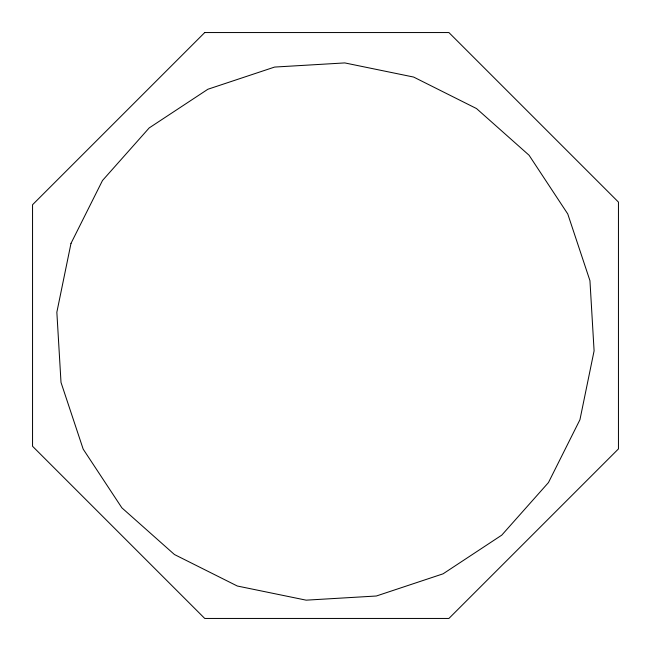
<?xml version="1.0" encoding="UTF-8"?>
<svg xmlns="http://www.w3.org/2000/svg" width="651" height="651" viewBox="0 0 651 651"><rect width="100%" height="100%" fill="white"/><g stroke="black" fill="none" stroke-linecap="round" stroke-linejoin="round"><path stroke-width="0.98" d="M71 243.368L56.849 312.236L61.007 382.414L83.182 449.133L121.875 507.837L174.435 554.522L237.298 586.014L306.165 600.165L376.351 596.007L443.062 573.832L501.766 535.138L548.451 482.578L579.943 419.716L594.094 350.848L589.944 280.662L567.762 213.951L529.076 155.247L476.508 108.554L413.645 77.062L344.778 62.919L274.6 67.069L207.881 89.252L149.177 127.938L102.492 180.506L71 243.368M204.739 32.55L32.55 204.739L32.55 446.26L204.739 618.45L448.905 618.45L618.45 448.905L618.45 202.095L448.905 32.55L204.739 32.55"/></g></svg>
